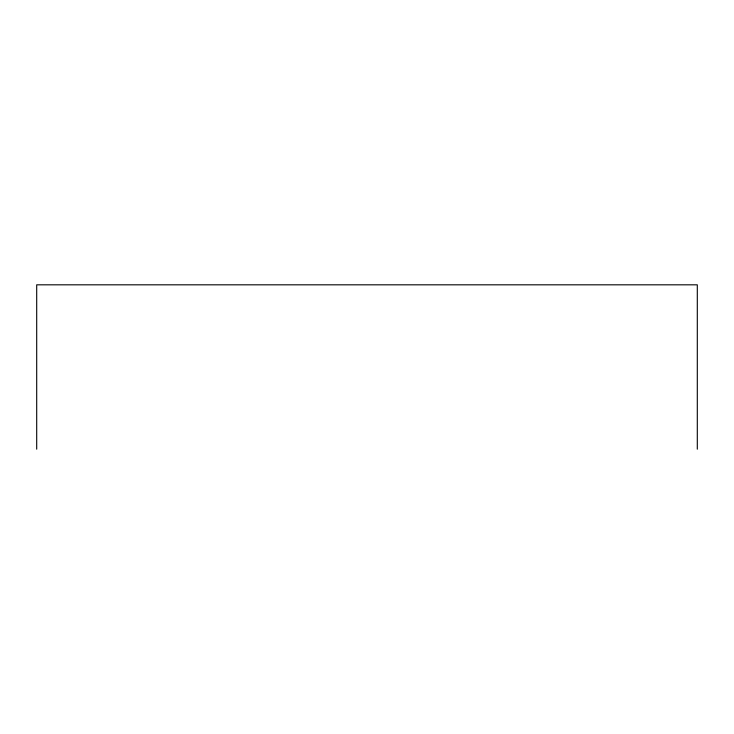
<?xml version="1.0" encoding="UTF-8"?>
<svg xmlns="http://www.w3.org/2000/svg" width="734" height="734" viewBox="0 0 734 734"><rect width="100%" height="100%" fill="white"/><g stroke="black" fill="none" stroke-linecap="round" stroke-linejoin="round"><path stroke-width="1.1" d="M697.3 449.18L697.3 284.82L36.7 284.82L36.7 449.18"/></g></svg>
